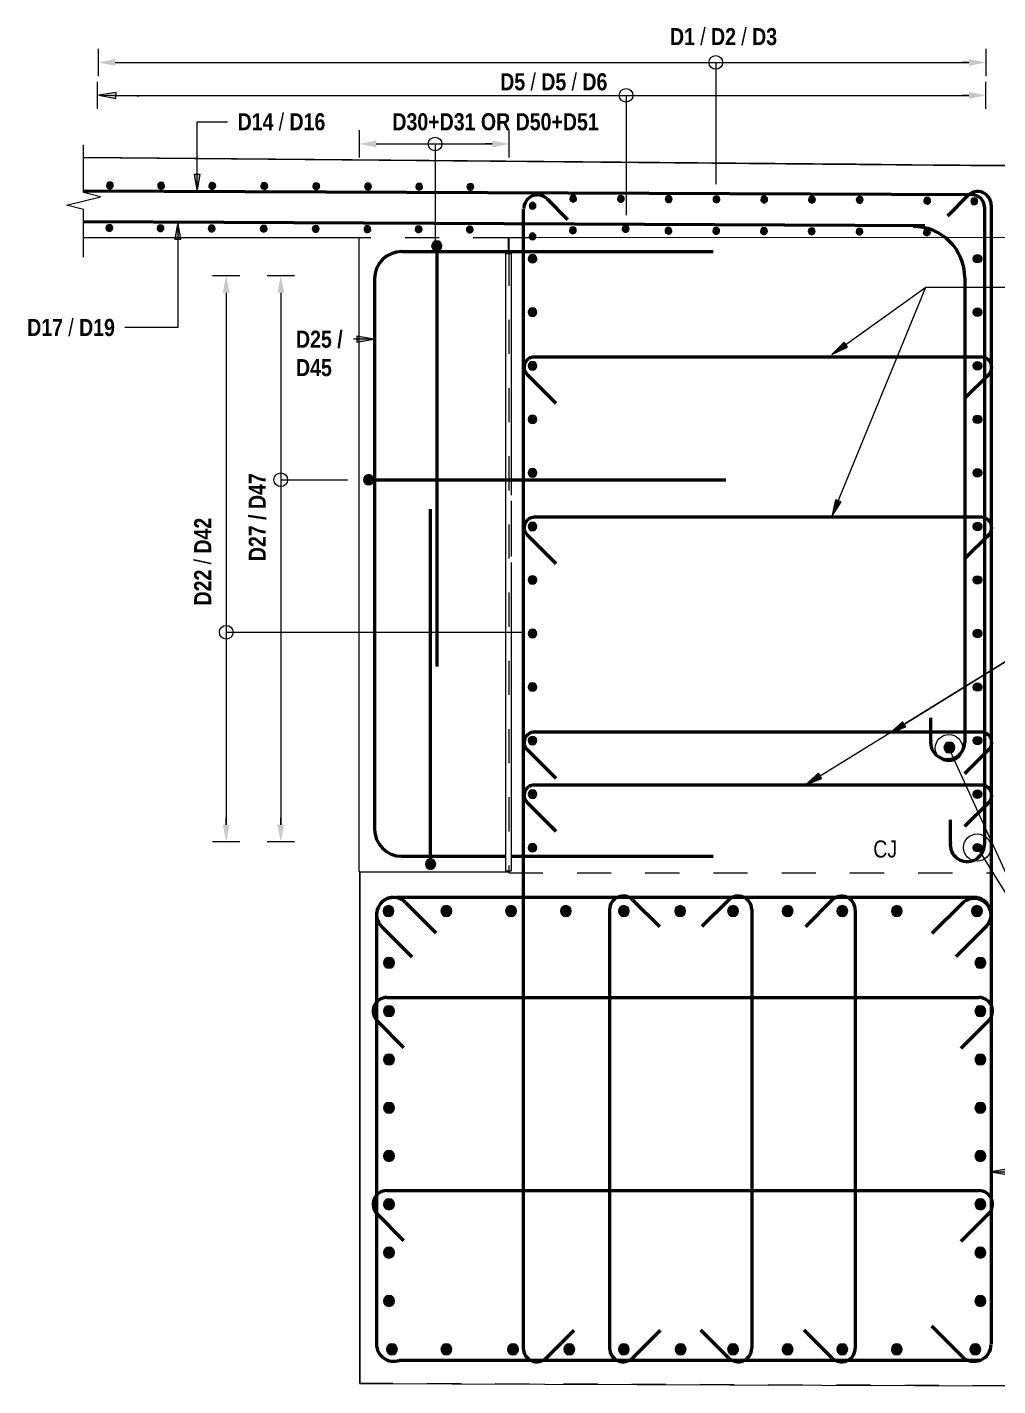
# Model space of a CAD drawing. Header units: metres. Extents: x -310.1 to -283, y 2.7 to 23.5.
# Drawn here: x -287.281 to -284.436, y 18.244 to 22.228 of the extents above; entities that cross this region are included whole.
import ezdxf

# ---------------------------------------------------------------- set-up
doc = ezdxf.new("R2010")
doc.units = ezdxf.units.M
doc.linetypes.add('JacobsDash', pattern=[0.0045, 0.003, -0.0015])
for name, color, linetype, lineweight in [('A-ANNO-NOTE', 7, 'Continuous', 9), ('A-DETL', 7, 'Continuous', 13), ('A-DETL-GENF', 7, 'Continuous', 9), ('A-FLOR', 7, 'Continuous', 50), ('G-ANNO-TEXT', 7, 'Continuous', 9), ('S-BEAM', 7, 'Continuous', 50), ('S-BEAM-HDLN', 7, 'JacobsDash', 18)]:
    doc.layers.add(name, color=color, linetype=linetype, lineweight=lineweight)
doc.styles.add('Arial Narrow', font='ARIALN.TTF', dxfattribs={"height": 0.05})
doc.styles.add('Arial Narrow_B', font='ARIALNB.TTF', dxfattribs={"height": 0.05})

# ---------------------------------------------------------------- blocks, each defined once
blk = doc.blocks.new('S_Det_Reinf_Bar Section_2D - N32-6648134-DRG-2873134 SECTION 8')
at = {"layer": 'A-DETL-GENF', "true_color": 0xc7c7c7}
blk.add_hatch(color=9, dxfattribs=at).paths.add_polyline_path([(-308.4081, 19.6199), (-308.404, 19.6204), (-308.4001, 19.622), (-308.3968, 19.6246), (-308.3943, 19.6279), (-308.3927, 19.6317), (-308.3921, 19.6359), (-308.3927, 19.64), (-308.3943, 19.6439), (-308.3968, 19.6472), (-308.4001, 19.6497), (-308.404, 19.6513), (-308.4081, 19.6519), (-308.4123, 19.6513), (-308.4161, 19.6497), (-308.4194, 19.6472), (-308.422, 19.6439), (-308.4236, 19.64), (-308.4241, 19.6359), (-308.4236, 19.6317), (-308.422, 19.6279), (-308.4194, 19.6246), (-308.4161, 19.622), (-308.4123, 19.6204)])
at = {"layer": 'A-DETL-GENF', "color": 252, "lineweight": 18, "true_color": 0x888888}
for start, end in [(0, 180), (180, 0)]:
    blk.add_arc((-308.4081, 19.6359), 0.016, start, end, dxfattribs=at)
blk = doc.blocks.new('B_Det_Reinf_Bar Section_2D - Reo Dot_Scale 20_Cog End-6632169-DRG-2873134 SECTION 8')
at = {"layer": 'A-DETL-GENF'}
blk.add_hatch(color=256, dxfattribs=at).paths.add_polyline_path([(-308.5291, 21.6245), (-308.5265, 21.6248), (-308.5241, 21.6258), (-308.522, 21.6273), (-308.5204, 21.6294), (-308.5194, 21.6318), (-308.519, 21.6344), (-308.5193, 21.6369), (-308.5203, 21.6394), (-308.5218, 21.6415), (-308.5239, 21.6431), (-308.5263, 21.6441), (-308.5289, 21.6445), (-308.5314, 21.6442), (-308.5339, 21.6432), (-308.536, 21.6416), (-308.5376, 21.6396), (-308.5386, 21.6372), (-308.539, 21.6346), (-308.5387, 21.632), (-308.5377, 21.6296), (-308.5361, 21.6275), (-308.5341, 21.6259), (-308.5317, 21.6249)])
for start, end in [(359.2541, 179.2541), (179.2541, 359.2541)]:
    blk.add_arc((-308.529, 21.6345), 0.01, start, end, dxfattribs=at)
blk = doc.blocks.new('B_Det_Reinf_Bar Section_2D - Reo Dot_Scale 20_Cog End-V23-DRG-2873134 SECTION 8')
at = {"layer": 'A-DETL-GENF'}
blk.add_hatch(color=256, dxfattribs=at).paths.add_polyline_path([(-309.4339, 21.7531), (-309.4313, 21.7534), (-309.4289, 21.7544), (-309.4268, 21.756), (-309.4252, 21.758), (-309.4241, 21.7604), (-309.4238, 21.7633), (-309.4241, 21.7656), (-309.425, 21.768), (-309.4266, 21.7701), (-309.4287, 21.7717), (-309.4311, 21.7728), (-309.4336, 21.7731), (-309.4362, 21.7728), (-309.4387, 21.7719), (-309.4407, 21.7703), (-309.4424, 21.7683), (-309.4434, 21.7659), (-309.4438, 21.7633), (-309.4435, 21.7607), (-309.4425, 21.7583), (-309.4409, 21.7562), (-309.4389, 21.7545), (-309.4365, 21.7535)])
for start, end in [(359.2541, 179.2541), (179.2541, 359.2541)]:
    blk.add_arc((-309.4338, 21.7631), 0.01, start, end, dxfattribs=at)
blk = doc.blocks.new('B_Det_Reinf_Bar Section_2D - Reo Dot_Scale 20_Cog End-V24-DRG-2873134 SECTION 8')
at = {"layer": 'A-DETL-GENF'}
blk.add_hatch(color=256, dxfattribs=at).paths.add_polyline_path([(-309.5839, 21.7537), (-309.5813, 21.7541), (-309.5789, 21.755), (-309.5768, 21.7566), (-309.5752, 21.7586), (-309.5741, 21.761), (-309.5738, 21.7636), (-309.5741, 21.7662), (-309.575, 21.7686), (-309.5766, 21.7707), (-309.5787, 21.7723), (-309.5811, 21.7734), (-309.5836, 21.7737), (-309.5862, 21.7734), (-309.5887, 21.7725), (-309.5907, 21.7709), (-309.5924, 21.7689), (-309.5934, 21.7665), (-309.5937, 21.7633), (-309.5935, 21.7613), (-309.5925, 21.7589), (-309.5909, 21.7568), (-309.5889, 21.7552), (-309.5865, 21.7541)])
for start, end in [(359.2541, 179.2541), (179.2541, 359.2541)]:
    blk.add_arc((-309.5838, 21.7637), 0.01, start, end, dxfattribs=at)
blk = doc.blocks.new('T2D-REO-LL - T2D-REO-LL-6680169-DRG-2873134 SECTION 8')
at = {"layer": 'A-DETL-GENF', "lineweight": 50}
for p, q in [((-308.7283, 21.5696), (-307.8158, 21.5696)), ((-308.8083, 21.4896), (-308.8083, 19.8765)), ((-308.7283, 19.7965), (-308.4229, 19.7965)), ((-308.4076, 19.7965), (-307.8158, 19.7965))]:
    blk.add_line(p, q, dxfattribs=at)
for centre, start, end in [((-308.7283, 21.4896), 90, 180), ((-308.7283, 19.8765), 180, 270)]:
    blk.add_arc(centre, 0.08, start, end, dxfattribs=at)
blk = doc.blocks.new('S_Det_Reinf_Bar Section_2D - N32-5070897-DRG-2873134 SECTION 8')
at = {"layer": 'A-DETL-GENF', "true_color": 0xc7c7c7}
blk.add_hatch(color=9, dxfattribs=at).paths.add_polyline_path([(-308.7658, 19.4682), (-308.7616, 19.4687), (-308.7578, 19.4703), (-308.7545, 19.4729), (-308.7519, 19.4762), (-308.7503, 19.48), (-308.7498, 19.4842), (-308.7503, 19.4883), (-308.7519, 19.4922), (-308.7545, 19.4955), (-308.7578, 19.498), (-308.7616, 19.4996), (-308.7658, 19.5002), (-308.7699, 19.4996), (-308.7738, 19.498), (-308.7771, 19.4955), (-308.7796, 19.4922), (-308.7812, 19.4883), (-308.7818, 19.4842), (-308.7812, 19.48), (-308.7796, 19.4762), (-308.7771, 19.4729), (-308.7738, 19.4703), (-308.7699, 19.4687)])
at = {"layer": 'A-DETL-GENF', "color": 252, "lineweight": 18, "true_color": 0x888888}
for start, end in [(0, 180), (180, 0)]:
    blk.add_arc((-308.7658, 19.4842), 0.016, start, end, dxfattribs=at)
blk = doc.blocks.new('T2DExtentArrowReinf_v1 - Extent-8685745-DRG-2873134 SECTION 8')
at = {"layer": 'A-DETL-GENF'}
for p, q in [((-309.618, 22.1342), (-309.618, 22.1142)), ((-309.568, 22.1242), (-307.0658, 22.1242)), ((-307.8079, 22.1242), (-307.8079, 21.7678)), ((-307.0158, 22.0904), (-307.0158, 22.1242))]:
    blk.add_line(p, q, dxfattribs=at)
blk = doc.blocks.new('T2DExtentArrowReinf_v1 - Extent-8685744-DRG-2873134 SECTION 8')
at = {"layer": 'A-DETL-GENF'}
for p, q in [((-309.6212, 22.0378), (-309.6212, 22.0178)), ((-309.5712, 22.0278), (-307.0662, 22.0278)), ((-308.0708, 22.0278), (-308.0708, 21.6764)), ((-307.0162, 21.9939), (-307.0162, 22.0278))]:
    blk.add_line(p, q, dxfattribs=at)
blk = doc.blocks.new('Repeating Detail - Reo Dot_Scale 25_Section-1695670-DRG-2873134 SECTION 8')
at = {"layer": 'A-DETL-GENF'}
for points in [[(-308.345, 21.5363), (-308.3418, 21.5367), (-308.3388, 21.538), (-308.3362, 21.54), (-308.3342, 21.5426), (-308.333, 21.5456), (-308.3325, 21.5488), (-308.333, 21.5521), (-308.3342, 21.5551), (-308.3362, 21.5577), (-308.3388, 21.5596), (-308.3418, 21.5609), (-308.345, 21.5613), (-308.3483, 21.5609), (-308.3513, 21.5596), (-308.3539, 21.5577), (-308.3559, 21.5551), (-308.3571, 21.5521), (-308.3575, 21.5488), (-308.3571, 21.5456), (-308.3559, 21.5426), (-308.3539, 21.54), (-308.3513, 21.538), (-308.3483, 21.5367)], [(-308.345, 21.3793), (-308.3418, 21.3797), (-308.3388, 21.381), (-308.3362, 21.383), (-308.3342, 21.3856), (-308.333, 21.3886), (-308.3325, 21.3918), (-308.333, 21.395), (-308.3342, 21.3981), (-308.3362, 21.4006), (-308.3388, 21.4026), (-308.3418, 21.4039), (-308.345, 21.4043), (-308.3483, 21.4039), (-308.3513, 21.4026), (-308.3539, 21.4006), (-308.3559, 21.3981), (-308.3571, 21.395), (-308.3575, 21.3918), (-308.3571, 21.3886), (-308.3559, 21.3856), (-308.3539, 21.383), (-308.3513, 21.381), (-308.3483, 21.3797)], [(-308.345, 21.2223), (-308.3418, 21.2227), (-308.3388, 21.224), (-308.3362, 21.226), (-308.3342, 21.2286), (-308.333, 21.2316), (-308.3325, 21.2348), (-308.333, 21.238), (-308.3342, 21.2411), (-308.3362, 21.2436), (-308.3388, 21.2456), (-308.3418, 21.2469), (-308.345, 21.2473), (-308.3483, 21.2469), (-308.3513, 21.2456), (-308.3539, 21.2436), (-308.3559, 21.2411), (-308.3571, 21.238), (-308.3575, 21.2348), (-308.3571, 21.2316), (-308.3559, 21.2286), (-308.3539, 21.226), (-308.3513, 21.224), (-308.3483, 21.2227)], [(-308.345, 21.0653), (-308.3418, 21.0657), (-308.3388, 21.067), (-308.3362, 21.069), (-308.3342, 21.0715), (-308.333, 21.0746), (-308.3325, 21.0778), (-308.333, 21.081), (-308.3342, 21.084), (-308.3362, 21.0866), (-308.3388, 21.0886), (-308.3418, 21.0899), (-308.345, 21.0903), (-308.3483, 21.0899), (-308.3513, 21.0886), (-308.3539, 21.0866), (-308.3559, 21.084), (-308.3571, 21.081), (-308.3575, 21.0778), (-308.3571, 21.0746), (-308.3559, 21.0715), (-308.3539, 21.069), (-308.3513, 21.067), (-308.3483, 21.0657)], [(-308.345, 20.9083), (-308.3418, 20.9087), (-308.3388, 20.91), (-308.3362, 20.9119), (-308.3342, 20.9145), (-308.333, 20.9176), (-308.3325, 20.9208), (-308.333, 20.924), (-308.3342, 20.927), (-308.3362, 20.9296), (-308.3388, 20.9316), (-308.3418, 20.9329), (-308.345, 20.9333), (-308.3483, 20.9329), (-308.3513, 20.9316), (-308.3539, 20.9296), (-308.3559, 20.927), (-308.3571, 20.924), (-308.3575, 20.9208), (-308.3571, 20.9176), (-308.3559, 20.9145), (-308.3539, 20.9119), (-308.3513, 20.91), (-308.3483, 20.9087)], [(-308.345, 20.7513), (-308.3418, 20.7517), (-308.3388, 20.753), (-308.3362, 20.7549), (-308.3342, 20.7575), (-308.333, 20.7605), (-308.3325, 20.7638), (-308.333, 20.767), (-308.3342, 20.77), (-308.3362, 20.7726), (-308.3388, 20.7746), (-308.3418, 20.7759), (-308.345, 20.7763), (-308.3483, 20.7759), (-308.3513, 20.7746), (-308.3539, 20.7726), (-308.3559, 20.77), (-308.3571, 20.767), (-308.3575, 20.7638), (-308.3571, 20.7605), (-308.3559, 20.7575), (-308.3539, 20.7549), (-308.3513, 20.753), (-308.3483, 20.7517)], [(-308.345, 20.5943), (-308.3418, 20.5947), (-308.3388, 20.5959), (-308.3362, 20.5979), (-308.3342, 20.6005), (-308.333, 20.6035), (-308.3325, 20.6068), (-308.333, 20.61), (-308.3342, 20.613), (-308.3362, 20.6156), (-308.3388, 20.6176), (-308.3418, 20.6188), (-308.345, 20.6193), (-308.3483, 20.6188), (-308.3513, 20.6176), (-308.3539, 20.6156), (-308.3559, 20.613), (-308.3571, 20.61), (-308.3575, 20.6068), (-308.3571, 20.6035), (-308.3559, 20.6005), (-308.3539, 20.5979), (-308.3513, 20.5959), (-308.3483, 20.5947)], [(-308.345, 20.4373), (-308.3418, 20.4377), (-308.3388, 20.4389), (-308.3362, 20.4409), (-308.3342, 20.4435), (-308.333, 20.4465), (-308.3325, 20.4498), (-308.333, 20.453), (-308.3342, 20.456), (-308.3362, 20.4586), (-308.3388, 20.4606), (-308.3418, 20.4618), (-308.345, 20.4623), (-308.3483, 20.4618), (-308.3513, 20.4606), (-308.3539, 20.4586), (-308.3559, 20.456), (-308.3571, 20.453), (-308.3575, 20.4498), (-308.3571, 20.4465), (-308.3559, 20.4435), (-308.3539, 20.4409), (-308.3513, 20.4389), (-308.3483, 20.4377)], [(-308.345, 20.2803), (-308.3418, 20.2807), (-308.3388, 20.2819), (-308.3362, 20.2839), (-308.3342, 20.2865), (-308.333, 20.2895), (-308.3325, 20.2928), (-308.333, 20.296), (-308.3342, 20.299), (-308.3362, 20.3016), (-308.3388, 20.3036), (-308.3418, 20.3048), (-308.345, 20.3053), (-308.3483, 20.3048), (-308.3513, 20.3036), (-308.3539, 20.3016), (-308.3559, 20.299), (-308.3571, 20.296), (-308.3575, 20.2928), (-308.3571, 20.2895), (-308.3558, 20.2864), (-308.3539, 20.2839), (-308.3513, 20.2819), (-308.3483, 20.2807)], [(-308.345, 20.1232), (-308.3418, 20.1237), (-308.3388, 20.1249), (-308.3362, 20.1269), (-308.3342, 20.1295), (-308.333, 20.1325), (-308.3325, 20.1357), (-308.333, 20.139), (-308.3342, 20.142), (-308.3362, 20.1446), (-308.3388, 20.1466), (-308.3418, 20.1478), (-308.345, 20.1482), (-308.3483, 20.1478), (-308.3513, 20.1466), (-308.3539, 20.1446), (-308.3559, 20.142), (-308.3571, 20.1387), (-308.3575, 20.1357), (-308.3571, 20.1325), (-308.3559, 20.1295), (-308.3539, 20.1269), (-308.3513, 20.1249), (-308.3483, 20.1237)], [(-308.345, 19.9662), (-308.3418, 19.9667), (-308.3388, 19.9679), (-308.3362, 19.9699), (-308.3342, 19.9725), (-308.333, 19.9755), (-308.3325, 19.9787), (-308.333, 19.982), (-308.3342, 19.985), (-308.3362, 19.9876), (-308.3388, 19.9896), (-308.3418, 19.9908), (-308.345, 19.9912), (-308.3483, 19.9908), (-308.3513, 19.9896), (-308.3539, 19.9876), (-308.3559, 19.985), (-308.3571, 19.982), (-308.3575, 19.9787), (-308.3571, 19.9755), (-308.3559, 19.9725), (-308.3539, 19.9699), (-308.3513, 19.9679), (-308.3483, 19.9667)], [(-308.345, 19.8092), (-308.3418, 19.8097), (-308.3388, 19.8109), (-308.3362, 19.8129), (-308.3342, 19.8155), (-308.333, 19.8185), (-308.3325, 19.8217), (-308.333, 19.825), (-308.3342, 19.828), (-308.3362, 19.8306), (-308.3388, 19.8326), (-308.3418, 19.8338), (-308.345, 19.8342), (-308.3483, 19.8338), (-308.3513, 19.8326), (-308.3539, 19.8306), (-308.3559, 19.828), (-308.3571, 19.825), (-308.3575, 19.8217), (-308.3571, 19.8185), (-308.3559, 19.8155), (-308.3539, 19.8129), (-308.3513, 19.8109), (-308.3483, 19.8097)]]:
    blk.add_hatch(color=256, dxfattribs=at).paths.add_polyline_path(points)
for centre, start, end in [((-308.345, 21.5488), 0, 180), ((-308.345, 21.5488), 180, 0), ((-308.345, 21.3918), 0, 180), ((-308.345, 21.3918), 180, 0), ((-308.345, 21.2348), 0, 180), ((-308.345, 21.2348), 180, 0), ((-308.345, 21.0778), 0, 180), ((-308.345, 21.0778), 180, 0), ((-308.345, 20.9208), 0, 180), ((-308.345, 20.9208), 180, 0), ((-308.345, 20.7638), 0, 180), ((-308.345, 20.7638), 180, 0), ((-308.345, 20.6068), 0, 180), ((-308.345, 20.6068), 180, 0), ((-308.345, 20.4498), 0, 180), ((-308.345, 20.4498), 180, 0), ((-308.345, 20.2928), 0, 180), ((-308.345, 20.2928), 180, 0), ((-308.345, 20.1357), 0, 180), ((-308.345, 20.1357), 180, 0), ((-308.345, 19.9787), 0, 180), ((-308.345, 19.9787), 180, 0), ((-308.345, 19.8217), 0, 180), ((-308.345, 19.8217), 180, 0)]:
    blk.add_arc(centre, 0.0125, start, end, dxfattribs=at)
blk = doc.blocks.new('T2DExtentArrowReinf_v1 - Extent-6680200-DRG-2873134 SECTION 8')
at = {"layer": 'A-DETL-GENF'}
for p, q in [((-309.093, 21.4992), (-309.073, 21.4992)), ((-309.083, 21.4492), (-309.083, 19.8892)), ((-309.083, 20.9006), (-308.8875, 20.9006)), ((-309.0491, 19.8392), (-309.083, 19.8392))]:
    blk.add_line(p, q, dxfattribs=at)
blk = doc.blocks.new('T2D-REO-LIG-LONG - Scale 50-6680193-DRG-2873134 SECTION 8')
at = {"layer": 'A-DETL-GENF'}
blk.add_hatch(color=256, dxfattribs=at).paths.add_polyline_path([(-308.6258, 21.5711), (-308.6219, 21.5716), (-308.6183, 21.5731), (-308.6152, 21.5755), (-308.6128, 21.5786), (-308.6113, 21.5822), (-308.6108, 21.5861), (-308.6113, 21.59), (-308.6128, 21.5936), (-308.6152, 21.5967), (-308.6183, 21.5991), (-308.6219, 21.6006), (-308.6258, 21.6011), (-308.6297, 21.6006), (-308.6333, 21.5991), (-308.6364, 21.5967), (-308.6388, 21.5936), (-308.6403, 21.59), (-308.6408, 21.5861), (-308.6403, 21.5822), (-308.6388, 21.5786), (-308.6364, 21.5755), (-308.6333, 21.5731), (-308.6297, 21.5716)])
at = {"layer": 'A-DETL-GENF', "lineweight": 50}
blk.add_line((-308.6258, 21.5711), (-308.6258, 20.3535), dxfattribs=at)
at = {"layer": 'A-DETL-GENF', "lineweight": 18}
for start, end in [(90, 270), (270, 90)]:
    blk.add_arc((-308.6258, 21.5861), 0.015, start, end, dxfattribs=at)
blk = doc.blocks.new('T2D-REO-LIG-LONG - Scale 50-6680194-DRG-2873134 SECTION 8')
at = {"layer": 'A-DETL-GENF', "true_color": 0xc7c7c7}
blk.add_hatch(color=9, dxfattribs=at).paths.add_polyline_path([(-308.644, 19.7583), (-308.6401, 19.7588), (-308.6365, 19.7603), (-308.6334, 19.7627), (-308.631, 19.7658), (-308.6295, 19.7694), (-308.629, 19.7733), (-308.6295, 19.7771), (-308.631, 19.7808), (-308.6334, 19.7839), (-308.6365, 19.7863), (-308.6401, 19.7878), (-308.644, 19.7883), (-308.6479, 19.7878), (-308.6515, 19.7863), (-308.6546, 19.7839), (-308.657, 19.7808), (-308.6585, 19.7771), (-308.659, 19.7733), (-308.6585, 19.7694), (-308.657, 19.7658), (-308.6546, 19.7627), (-308.6515, 19.7603), (-308.6479, 19.7588)])
at = {"layer": 'A-DETL-GENF', "color": 252, "lineweight": 50, "true_color": 0x888888}
blk.add_line((-308.644, 19.7883), (-308.644, 20.8145), dxfattribs=at)
at = {"layer": 'A-DETL-GENF', "color": 252, "lineweight": 18, "true_color": 0x888888}
for start, end in [(90, 270), (270, 90)]:
    blk.add_arc((-308.644, 19.7733), 0.015, start, end, dxfattribs=at)
blk = doc.blocks.new('T2DExtentArrowReinf_v1 - Extent-6679963-DRG-2873134 SECTION 8')
at = {"layer": 'A-DETL-GENF'}
for p, q in [((-308.8533, 21.8953), (-308.8533, 21.8753)), ((-308.8033, 21.8853), (-308.4633, 21.8853)), ((-308.6308, 21.8853), (-308.6308, 21.5943)), ((-308.4133, 21.8514), (-308.4133, 21.8853))]:
    blk.add_line(p, q, dxfattribs=at)
blk = doc.blocks.new('T2DExtentArrowReinf_v1 - Extent-6680204-DRG-2873134 SECTION 8')
at = {"layer": 'A-DETL-GENF'}
for p, q in [((-309.253, 21.4992), (-309.233, 21.4992)), ((-309.243, 21.4492), (-309.243, 19.8892)), ((-309.243, 20.4535), (-308.3675, 20.4535)), ((-309.2091, 19.8392), (-309.243, 19.8392))]:
    blk.add_line(p, q, dxfattribs=at)
blk = doc.blocks.new('CS_DET_BreakLine_ViewScale - Std Break-6679940-DRG-2873134 SECTION 8')
at = {"layer": 'A-DETL-GENF'}
for p, q in [((-309.6615, 21.7431), (-309.6615, 21.8831)), ((-309.7115, 21.7056), (-309.6115, 21.7306)), ((-309.6115, 21.7306), (-309.6615, 21.7431)), ((-309.6615, 21.6931), (-309.7115, 21.7056)), ((-309.6615, 21.5531), (-309.6615, 21.6931))]:
    blk.add_line(p, q, dxfattribs=at)
blk = doc.blocks.new('T2D-REO-LIG-LONG - Scale 50-6680196-DRG-2873134 SECTION 8')
at = {"layer": 'A-DETL-GENF'}
blk.add_hatch(color=256, dxfattribs=at).paths.add_polyline_path([(-308.8254, 20.8856), (-308.8216, 20.8861), (-308.8179, 20.8876), (-308.8148, 20.8899), (-308.8125, 20.8931), (-308.811, 20.8967), (-308.8104, 20.9006), (-308.811, 20.9044), (-308.8125, 20.9081), (-308.8148, 20.9112), (-308.8179, 20.9135), (-308.8216, 20.915), (-308.8254, 20.9156), (-308.8293, 20.915), (-308.8329, 20.9135), (-308.836, 20.9112), (-308.8384, 20.9081), (-308.8399, 20.9044), (-308.8404, 20.9006), (-308.8399, 20.8967), (-308.8384, 20.8931), (-308.836, 20.8899), (-308.8329, 20.8876), (-308.8293, 20.8861)])
at = {"layer": 'A-DETL-GENF', "lineweight": 50}
blk.add_line((-308.8104, 20.9006), (-307.7783, 20.9006), dxfattribs=at)
at = {"layer": 'A-DETL-GENF', "lineweight": 18}
for start, end in [(0, 180), (180, 0)]:
    blk.add_arc((-308.8254, 20.9006), 0.015, start, end, dxfattribs=at)
blk = doc.blocks.new('S_Det_Reinf_Bar Section_2D - N32-V25-DRG-2873134 SECTION 8')
at = {"layer": 'A-DETL-GENF'}
blk.add_hatch(color=256, dxfattribs=at).paths.add_polyline_path([(-307.1233, 20.0996), (-307.1191, 20.1001), (-307.1153, 20.1017), (-307.112, 20.1042), (-307.1091, 20.1083), (-307.1078, 20.1114), (-307.1073, 20.1156), (-307.1078, 20.1197), (-307.1094, 20.1236), (-307.112, 20.1269), (-307.1153, 20.1294), (-307.1191, 20.131), (-307.1233, 20.1316), (-307.1274, 20.131), (-307.1313, 20.1294), (-307.1346, 20.1269), (-307.1371, 20.1236), (-307.1387, 20.1197), (-307.1393, 20.1156), (-307.1387, 20.1114), (-307.1371, 20.1076), (-307.1346, 20.1042), (-307.1313, 20.1017), (-307.1274, 20.1001)])
at = {"layer": 'A-DETL-GENF', "lineweight": 18}
for start, end in [(0, 180), (180, 0)]:
    blk.add_arc((-307.1233, 20.1156), 0.016, start, end, dxfattribs=at)

msp = doc.modelspace()

# ---------------------------------------------------------------- hatches: boundary and pattern name
at = {"layer": 'A-ANNO-NOTE'}
for points in [[(-287.0223, 22.1142), (-287.0223, 22.1342), (-287.0723, 22.1242)], [(-284.5201, 22.1142), (-284.4701, 22.1242), (-284.5201, 22.1342)], [(-287.0255, 22.0178), (-287.0255, 22.0378), (-287.0755, 22.0278)], [(-284.5205, 22.0178), (-284.4705, 22.0278), (-284.5205, 22.0378)], [(-286.2577, 21.8753), (-286.2577, 21.8953), (-286.3077, 21.8853)], [(-285.9177, 21.8753), (-285.8677, 21.8853), (-285.9177, 21.8953)], [(-286.6873, 21.4492), (-286.6973, 21.4992), (-286.7073, 21.4492)], [(-286.5273, 21.4492), (-286.5373, 21.4992), (-286.5473, 21.4492)], [(-286.6973, 19.8392), (-286.6873, 19.8892), (-286.7073, 19.8892)], [(-286.5373, 19.8392), (-286.5273, 19.8892), (-286.5473, 19.8892)]]:
    msp.add_hatch(color=256, dxfattribs=at).paths.add_polyline_path(points)
at = {"layer": 'G-ANNO-TEXT'}
for points in [[(-287.0703, 22.028), (-287.0204, 22.0185), (-287.0201, 22.0361)], [(-286.7821, 21.7454), (-286.7733, 21.7954), (-286.7909, 21.7954)], [(-286.8391, 21.6557), (-286.8479, 21.6057), (-286.8303, 21.6057)], [(-286.2647, 21.3128), (-286.3147, 21.3216), (-286.3147, 21.304)], [(-284.9218, 21.2679), (-284.876, 21.2898), (-284.8863, 21.3042)], [(-284.9218, 20.7926), (-284.8947, 20.8355), (-284.911, 20.8422)], [(-284.7526, 20.1573), (-284.7054, 20.1761), (-284.7147, 20.1911)], [(-284.9989, 20.0062), (-284.9518, 20.025), (-284.961, 20.04)], [(-284.4548, 18.871), (-284.4048, 18.8622), (-284.4048, 18.8799)]]:
    msp.add_hatch(color=256, dxfattribs=at).paths.add_polyline_path(points)

# ---------------------------------------------------------------- linework, layer by layer
at = {"layer": 'A-ANNO-NOTE'}
for p, q in [((-287.0723, 22.1642), (-287.0723, 22.0842)), ((-284.4701, 22.0842), (-284.4701, 22.1642)), ((-287.0223, 22.1242), (-287.0023, 22.1242)), ((-284.5201, 22.1242), (-284.5401, 22.1242)), ((-287.0755, 22.0678), (-287.0755, 21.9878)), ((-284.4705, 21.9878), (-284.4705, 22.0678)), ((-287.0255, 22.0278), (-287.0055, 22.0278)), ((-284.5205, 22.0278), (-284.5405, 22.0278)), ((-286.3077, 21.9253), (-286.3077, 21.8453)), ((-285.8677, 21.8453), (-285.8677, 21.9253)), ((-286.2577, 21.8853), (-286.2377, 21.8853)), ((-285.9177, 21.8853), (-285.9377, 21.8853)), ((-286.7373, 21.4992), (-286.6573, 21.4992)), ((-286.5773, 21.4992), (-286.4973, 21.4992)), ((-286.6973, 21.4492), (-286.6973, 21.4292)), ((-286.5373, 21.4492), (-286.5373, 21.4292)), ((-286.6973, 19.8892), (-286.6973, 19.9092)), ((-286.5373, 19.8892), (-286.5373, 19.9092)), ((-286.6573, 19.8392), (-286.7373, 19.8392)), ((-286.4973, 19.8392), (-286.5773, 19.8392))]:
    msp.add_line(p, q, dxfattribs=at)
for centre in [(-285.2623, 22.1242), (-285.5251, 22.0278), (-286.0851, 21.8853), (-286.5373, 20.9006), (-286.6973, 20.4535)]:
    msp.add_circle(centre, 0.02, dxfattribs=at)
at = {"layer": 'A-DETL', "lineweight": 18}
for p, q in [((-287.1159, 21.8451), (-284.4071, 21.8213)), ((-286.2731, 21.6103), (-287.1159, 21.6101)), ((-286.3077, 19.7515), (-286.3077, 21.6103))]:
    msp.add_line(p, q, dxfattribs=at)
at = {"layer": 'A-DETL', "lineweight": 50}
for p, q in [((-284.5104, 21.736), (-287.1159, 21.7471)), ((-284.4751, 21.701), (-284.4751, 19.831)), ((-284.6496, 21.6449), (-287.1159, 21.6572)), ((-284.5326, 21.4931), (-284.5326, 20.1307)), ((-284.4836, 21.2606), (-285.794, 21.2606)), ((-285.8152, 21.2093), (-285.7313, 21.1255)), ((-284.4623, 21.2093), (-284.5331, 21.1386)), ((-284.4836, 20.7906), (-285.794, 20.7906)), ((-285.8152, 20.7393), (-285.7313, 20.6555)), ((-284.4623, 20.7393), (-284.5331, 20.6686)), ((-284.6321, 20.1377), (-284.6321, 20.2027)), ((-284.4836, 20.1606), (-285.794, 20.1606)), ((-285.8152, 20.1093), (-285.7313, 20.0255)), ((-284.4623, 20.1093), (-284.5331, 20.0386)), ((-284.4836, 20.0056), (-285.794, 20.0056)), ((-285.8152, 19.9543), (-285.7313, 19.8705)), ((-284.4623, 19.9543), (-284.5331, 19.8836)), ((-284.5746, 19.838), (-284.5746, 19.903))]:
    msp.add_line(p, q, dxfattribs=at)
at = {"layer": 'A-DETL', "color": 8, "lineweight": 50, "true_color": 0x808080}
for p, q in [((-285.7568, 21.7241), (-285.6967, 21.664)), ((-284.5234, 21.7341), (-284.5835, 21.674)), ((-285.8265, 21.6945), (-285.8265, 18.3545)), ((-284.4551, 21.7072), (-284.4551, 18.3672)), ((-284.5053, 19.6759), (-286.2003, 19.6759)), ((-286.1713, 19.6607), (-286.083, 19.5723)), ((-285.5052, 19.6684), (-285.4274, 19.5906)), ((-285.225, 19.6684), (-285.3028, 19.5906)), ((-284.9218, 19.6678), (-284.9996, 19.5901)), ((-284.5405, 19.6582), (-284.6289, 19.5698)), ((-286.2567, 19.6254), (-286.2567, 18.3657)), ((-285.5735, 19.6401), (-285.5735, 18.3545)), ((-285.1567, 19.6401), (-285.1567, 18.3545)), ((-284.8535, 19.6396), (-284.8535, 18.354)), ((-286.2419, 19.5905), (-286.1535, 19.5021)), ((-284.4699, 19.5905), (-284.5583, 19.5021)), ((-286.2267, 19.3825), (-284.4911, 19.3825)), ((-286.255, 19.3142), (-286.1772, 19.2364)), ((-284.4628, 19.3142), (-284.5441, 19.2329)), ((-286.2267, 18.8162), (-284.4911, 18.8162)), ((-286.255, 18.7479), (-286.1772, 18.6701)), ((-284.4628, 18.7479), (-284.5441, 18.6667)), ((-285.7582, 18.3262), (-285.6769, 18.4075)), ((-285.5052, 18.3262), (-285.424, 18.4075)), ((-285.225, 18.3262), (-285.3062, 18.4075)), ((-284.9218, 18.3257), (-285.003, 18.4069)), ((-284.5405, 18.3303), (-284.6289, 18.4187)), ((-284.4885, 18.3185), (-286.1901, 18.3185))]:
    msp.add_line(p, q, dxfattribs=at)
at = {"layer": 'A-DETL', "linetype": 'JacobsDash', "lineweight": 18}
for p, q in [((-285.8731, 21.6104), (-286.2731, 21.6103)), ((-285.8689, 21.5696), (-285.8689, 19.7496))]:
    msp.add_line(p, q, dxfattribs=at)
at = {"layer": 'A-DETL', "color": 7, "lineweight": 9, "true_color": 0xffffff}
for p, q in [((-285.8086, 21.6104), (-285.8731, 21.6104)), ((-284.4089, 21.6107), (-285.7902, 21.6104)), ((-285.8773, 21.5643), (-285.8619, 21.5643)), ((-285.8773, 19.7531), (-285.8773, 21.5643)), ((-285.8619, 21.5643), (-285.8619, 20.8559)), ((-285.8619, 20.8385), (-285.8619, 20.6759)), ((-285.8619, 20.6585), (-285.8619, 19.7531)), ((-285.8619, 19.7531), (-285.8773, 19.7531))]:
    msp.add_line(p, q, dxfattribs=at)
at = {"layer": 'A-DETL', "linetype": 'JacobsDash'}
msp.add_line((-285.8689, 19.7485), (-284.4551, 19.7485), dxfattribs=at)
at = {"layer": 'A-DETL', "color": 8, "lineweight": 50, "true_color": 0x808080}
for centre, radius, start, end in [((-285.7851, 21.6958), 0.04, 45, 180), ((-284.4951, 21.7058), 0.04, 0, 135), ((-286.2067, 19.6254), 0.05, 45, 180), ((-286.2065, 19.6259), 0.05, 90, 225), ((-285.5335, 19.6401), 0.04, 45, 180), ((-285.1967, 19.6401), 0.04, 0, 135), ((-284.8935, 19.6396), 0.04, 0, 135), ((-284.5051, 19.6229), 0.05, 0, 135), ((-284.5053, 19.6259), 0.05, 315, 90), ((-286.2267, 19.3425), 0.04, 90, 225), ((-284.4911, 19.3425), 0.04, 315, 90), ((-286.2267, 18.7762), 0.04, 90, 225), ((-284.4911, 18.7762), 0.04, 315, 90), ((-286.2067, 18.3657), 0.05, 180, 289.3605), ((-284.5051, 18.3657), 0.05, 225, 0), ((-284.5051, 18.3657), 0.05, 289.3605, 0), ((-285.7865, 18.3545), 0.04, 180, 315), ((-285.5335, 18.3545), 0.04, 180, 315), ((-285.1967, 18.3545), 0.04, 225, 0), ((-284.8935, 18.354), 0.04, 225, 0)]:
    msp.add_arc(centre, radius, start, end, dxfattribs=at)
at = {"layer": 'A-DETL', "lineweight": 50}
for centre, radius, start, end in [((-284.5101, 21.701), 0.035, 0, 90.5139), ((-284.6826, 21.4931), 0.15, 0, 90.4742), ((-285.794, 21.2306), 0.03, 90, 225), ((-284.4836, 21.2306), 0.03, 315, 90), ((-285.794, 20.7606), 0.03, 90, 225), ((-284.4836, 20.7606), 0.03, 315, 90), ((-285.794, 20.1306), 0.03, 90, 225), ((-284.4836, 20.1306), 0.03, 315, 90), ((-284.5826, 20.1307), 0.05, 171.9157, 0), ((-285.794, 19.9756), 0.03, 90, 225), ((-284.4836, 19.9756), 0.03, 315, 90), ((-284.5251, 19.831), 0.05, 171.9157, 0)]:
    msp.add_arc(centre, radius, start, end, dxfattribs=at)
at = {"layer": 'A-FLOR', "lineweight": 13}
for p, q in [((-287.1159, 21.8452), (-284.859, 21.8258)), ((-284.8642, 21.8258), (-287.1159, 21.8451)), ((-284.6878, 21.8242), (-284.8642, 21.8258)), ((-284.8506, 21.8257), (-284.8642, 21.8258)), ((-284.8506, 21.8257), (-284.6843, 21.8243)), ((-284.4078, 21.8218), (-284.6878, 21.8242)), ((-284.6878, 21.8242), (-284.6797, 21.8242)), ((-284.6797, 21.8242), (-284.4085, 21.8219))]:
    msp.add_line(p, q, dxfattribs=at)
at = {"layer": 'G-ANNO-TEXT'}
for p, q in [((-287.0201, 22.0361), (-287.0703, 22.028)), ((-287.0204, 22.0185), (-287.0201, 22.0361)), ((-287.0703, 22.028), (-287.0204, 22.0185)), ((-287.0703, 22.028), (-286.9588, 22.0265)), ((-286.9588, 22.0265), (-286.9521, 22.0264)), ((-286.7821, 21.9504), (-286.6939, 21.9504)), ((-286.7821, 21.7454), (-286.7821, 21.9504)), ((-286.7733, 21.7954), (-286.7909, 21.7954)), ((-286.7909, 21.7954), (-286.7821, 21.7454)), ((-286.7821, 21.7454), (-286.7733, 21.7954)), ((-286.8391, 21.6557), (-286.8479, 21.6057)), ((-286.8303, 21.6057), (-286.8391, 21.6557)), ((-286.8391, 21.6557), (-286.8391, 21.3472)), ((-286.8479, 21.6057), (-286.8303, 21.6057)), ((-284.9218, 20.7926), (-284.6463, 21.465)), ((-284.9218, 21.2679), (-284.6463, 21.465)), ((-284.6463, 21.465), (-284.1138, 21.465)), ((-284.6463, 21.465), (-284.1138, 21.465)), ((-286.9926, 21.3472), (-286.994, 21.3472)), ((-286.8391, 21.3472), (-286.9926, 21.3472)), ((-286.2647, 21.3128), (-286.3147, 21.3216)), ((-286.3147, 21.3216), (-286.3147, 21.304)), ((-286.3234, 21.3128), (-286.3238, 21.3128)), ((-286.2647, 21.3128), (-286.3234, 21.3128)), ((-286.3147, 21.304), (-286.2647, 21.3128)), ((-284.8863, 21.3042), (-284.9218, 21.2679)), ((-284.9218, 21.2679), (-284.876, 21.2898)), ((-284.876, 21.2898), (-284.8863, 21.3042)), ((-284.911, 20.8422), (-284.9218, 20.7926)), ((-284.8947, 20.8355), (-284.911, 20.8422)), ((-284.9218, 20.7926), (-284.8947, 20.8355)), ((-284.9989, 20.0062), (-284.2098, 20.494)), ((-284.7526, 20.1573), (-284.2098, 20.494)), ((-284.7147, 20.1911), (-284.7526, 20.1573)), ((-284.7526, 20.1573), (-284.7054, 20.1761)), ((-284.7054, 20.1761), (-284.7147, 20.1911)), ((-284.5788, 20.1135), (-284.3105, 19.5222)), ((-284.961, 20.04), (-284.9989, 20.0062)), ((-284.9518, 20.025), (-284.961, 20.04)), ((-284.9989, 20.0062), (-284.9518, 20.025)), ((-284.4963, 19.8221), (-284.3105, 19.5222)), ((-284.4048, 18.8799), (-284.4548, 18.871)), ((-284.4548, 18.871), (-284.4048, 18.8622)), ((-284.4548, 18.871), (-284.2384, 18.871))]:
    msp.add_line(p, q, dxfattribs=at)
for centre in [(-284.5788, 20.1135), (-284.4963, 19.8221)]:
    msp.add_circle(centre, 0.04, dxfattribs=at)
at = {"layer": 'S-BEAM', "lineweight": 13}
for p, q in [((-285.8697, 21.5643), (-285.8697, 21.6104)), ((-285.869, 21.6104), (-285.869, 21.5643)), ((-286.306, 18.2509), (-286.306, 19.7513)), ((-286.306, 19.7513), (-285.8697, 19.7497)), ((-286.306, 19.7513), (-286.3054, 19.7512)), ((-285.869, 19.7496), (-286.3054, 19.7512)), ((-286.3054, 19.7512), (-286.3054, 18.2508)), ((-285.8697, 19.7497), (-285.8697, 19.7531)), ((-285.8697, 19.7497), (-285.869, 19.7496)), ((-285.869, 19.7531), (-285.869, 19.7496)), ((-286.3054, 18.2508), (-286.306, 18.2509)), ((-286.3054, 18.2508), (-284.4078, 18.2439))]:
    msp.add_line(p, q, dxfattribs=at)
at = {"layer": 'S-BEAM-HDLN', "lineweight": 13}
for p, q in [((-286.3054, 18.2509), (-286.306, 18.2509)), ((-284.4085, 18.244), (-286.3053, 18.2509))]:
    msp.add_line(p, q, dxfattribs=at)

# ---------------------------------------------------------------- block references
at = {"layer": 'A-DETL-GENF'}
for name, p in [('T2DExtentArrowReinf_v1 - Extent-8685745-DRG-2873134 SECTION 8', (22.5457, 0)), ('T2DExtentArrowReinf_v1 - Extent-8685744-DRG-2873134 SECTION 8', (22.5457, 0)), ('CS_DET_BreakLine_ViewScale - Std Break-6679940-DRG-2873134 SECTION 8', (22.5457, 0)), ('T2DExtentArrowReinf_v1 - Extent-6679963-DRG-2873134 SECTION 8', (22.5457, 0)), ('B_Det_Reinf_Bar Section_2D - Reo Dot_Scale 20_Cog End-V24-DRG-2873134 SECTION 8', (22.5457, 0)), ('B_Det_Reinf_Bar Section_2D - Reo Dot_Scale 20_Cog End-V23-DRG-2873134 SECTION 8', (22.5457, 0)), ('B_Det_Reinf_Bar Section_2D - Reo Dot_Scale 20_Cog End-6632169-DRG-2873134 SECTION 8', (21.7909, 0.1281)), ('B_Det_Reinf_Bar Section_2D - Reo Dot_Scale 20_Cog End-6632169-DRG-2873134 SECTION 8', (21.9433, 0.1274)), ('B_Det_Reinf_Bar Section_2D - Reo Dot_Scale 20_Cog End-6632169-DRG-2873134 SECTION 8', (22.0956, 0.1268)), ('B_Det_Reinf_Bar Section_2D - Reo Dot_Scale 20_Cog End-6632169-DRG-2873134 SECTION 8', (22.2473, 0.1262)), ('B_Det_Reinf_Bar Section_2D - Reo Dot_Scale 20_Cog End-6632169-DRG-2873134 SECTION 8', (22.3973, 0.1256)), ('B_Det_Reinf_Bar Section_2D - Reo Dot_Scale 20_Cog End-6632169-DRG-2873134 SECTION 8', (22.5473, 0.125)), ('B_Det_Reinf_Bar Section_2D - Reo Dot_Scale 20_Cog End-6632169-DRG-2873134 SECTION 8', (22.8486, 0.0904)), ('B_Det_Reinf_Bar Section_2D - Reo Dot_Scale 20_Cog End-6632169-DRG-2873134 SECTION 8', (22.9886, 0.0898)), ('B_Det_Reinf_Bar Section_2D - Reo Dot_Scale 20_Cog End-6632169-DRG-2873134 SECTION 8', (23.1286, 0.0892)), ('B_Det_Reinf_Bar Section_2D - Reo Dot_Scale 20_Cog End-6632169-DRG-2873134 SECTION 8', (23.2686, 0.0887)), ('B_Det_Reinf_Bar Section_2D - Reo Dot_Scale 20_Cog End-6632169-DRG-2873134 SECTION 8', (23.4086, 0.0881)), ('B_Det_Reinf_Bar Section_2D - Reo Dot_Scale 20_Cog End-6632169-DRG-2873134 SECTION 8', (23.5486, 0.0875)), ('B_Det_Reinf_Bar Section_2D - Reo Dot_Scale 20_Cog End-6632169-DRG-2873134 SECTION 8', (23.6886, 0.087)), ('B_Det_Reinf_Bar Section_2D - Reo Dot_Scale 20_Cog End-6632169-DRG-2873134 SECTION 8', (23.8864, 0.0844)), ('B_Det_Reinf_Bar Section_2D - Reo Dot_Scale 20_Cog End-6632169-DRG-2873134 SECTION 8', (21.4893, 0.0043)), ('B_Det_Reinf_Bar Section_2D - Reo Dot_Scale 20_Cog End-6632169-DRG-2873134 SECTION 8', (21.6393, 0.0037)), ('B_Det_Reinf_Bar Section_2D - Reo Dot_Scale 20_Cog End-6632169-DRG-2873134 SECTION 8', (21.7893, 0.0031)), ('B_Det_Reinf_Bar Section_2D - Reo Dot_Scale 20_Cog End-6632169-DRG-2873134 SECTION 8', (21.9417, 0.0024)), ('B_Det_Reinf_Bar Section_2D - Reo Dot_Scale 20_Cog End-6632169-DRG-2873134 SECTION 8', (22.0939, 0.0018)), ('B_Det_Reinf_Bar Section_2D - Reo Dot_Scale 20_Cog End-6632169-DRG-2873134 SECTION 8', (22.2457, 0.0012)), ('B_Det_Reinf_Bar Section_2D - Reo Dot_Scale 20_Cog End-6632169-DRG-2873134 SECTION 8', (22.3957, 0.0006)), ('B_Det_Reinf_Bar Section_2D - Reo Dot_Scale 20_Cog End-6632169-DRG-2873134 SECTION 8', (22.5457, 0)), ('B_Det_Reinf_Bar Section_2D - Reo Dot_Scale 20_Cog End-6632169-DRG-2873134 SECTION 8', (22.8479, -0.0025)), ('B_Det_Reinf_Bar Section_2D - Reo Dot_Scale 20_Cog End-6632169-DRG-2873134 SECTION 8', (23.0025, 0.0018)), ('B_Det_Reinf_Bar Section_2D - Reo Dot_Scale 20_Cog End-6632169-DRG-2873134 SECTION 8', (23.1279, -0.0036)), ('B_Det_Reinf_Bar Section_2D - Reo Dot_Scale 20_Cog End-6632169-DRG-2873134 SECTION 8', (23.2679, -0.0042)), ('B_Det_Reinf_Bar Section_2D - Reo Dot_Scale 20_Cog End-6632169-DRG-2873134 SECTION 8', (23.4079, -0.0047)), ('B_Det_Reinf_Bar Section_2D - Reo Dot_Scale 20_Cog End-6632169-DRG-2873134 SECTION 8', (23.5479, -0.0053)), ('B_Det_Reinf_Bar Section_2D - Reo Dot_Scale 20_Cog End-6632169-DRG-2873134 SECTION 8', (23.6879, -0.0059)), ('B_Det_Reinf_Bar Section_2D - Reo Dot_Scale 20_Cog End-6632169-DRG-2873134 SECTION 8', (23.8856, -0.0084)), ('T2D-REO-LIG-LONG - Scale 50-6680193-DRG-2873134 SECTION 8', (22.5457, 0)), ('T2D-REO-LL - T2D-REO-LL-6680169-DRG-2873134 SECTION 8', (22.5457, 0)), ('Repeating Detail - Reo Dot_Scale 25_Section-1695670-DRG-2873134 SECTION 8', (22.5457, 0)), ('T2DExtentArrowReinf_v1 - Extent-6680204-DRG-2873134 SECTION 8', (22.5457, 0)), ('T2DExtentArrowReinf_v1 - Extent-6680200-DRG-2873134 SECTION 8', (22.5457, 0)), ('T2D-REO-LIG-LONG - Scale 50-6680196-DRG-2873134 SECTION 8', (22.5457, 0)), ('S_Det_Reinf_Bar Section_2D - N32-V25-DRG-2873134 SECTION 8', (22.5457, 0))]:
    msp.add_blockref(name, p, dxfattribs=at)
at = {"layer": 'A-DETL-GENF', "rotation": 0.745886422923798}
for p in [(22.9851, 4.0878), (24.2799, 4.1009), (22.9851, 3.9978)]:
    msp.add_blockref('B_Det_Reinf_Bar Section_2D - Reo Dot_Scale 20_Cog End-6632169-DRG-2873134 SECTION 8', p, dxfattribs=at)
at = {"layer": 'A-DETL-GENF', "extrusion": (0, 0, -1)}
msp.add_blockref('Repeating Detail - Reo Dot_Scale 25_Section-1695670-DRG-2873134 SECTION 8', (592.8401, 0), dxfattribs=at)
at = {"layer": 'A-DETL-GENF', "color": 252, "true_color": 0x888888}
for name, p in [('T2D-REO-LIG-LONG - Scale 50-6680194-DRG-2873134 SECTION 8', (22.5457, 0)), ('S_Det_Reinf_Bar Section_2D - N32-6648134-DRG-2873134 SECTION 8', (22.1866, 0)), ('S_Det_Reinf_Bar Section_2D - N32-6648134-DRG-2873134 SECTION 8', (22.3564, 0)), ('S_Det_Reinf_Bar Section_2D - N32-6648134-DRG-2873134 SECTION 8', (22.5457, 0)), ('S_Det_Reinf_Bar Section_2D - N32-6648134-DRG-2873134 SECTION 8', (22.7064, 0)), ('S_Det_Reinf_Bar Section_2D - N32-6648134-DRG-2873134 SECTION 8', (22.8764, 0)), ('S_Det_Reinf_Bar Section_2D - N32-6648134-DRG-2873134 SECTION 8', (23.0414, 0)), ('S_Det_Reinf_Bar Section_2D - N32-6648134-DRG-2873134 SECTION 8', (23.1964, 0)), ('S_Det_Reinf_Bar Section_2D - N32-6648134-DRG-2873134 SECTION 8', (23.3564, 0)), ('S_Det_Reinf_Bar Section_2D - N32-6648134-DRG-2873134 SECTION 8', (23.5164, 0)), ('S_Det_Reinf_Bar Section_2D - N32-6648134-DRG-2873134 SECTION 8', (23.6764, 0)), ('S_Det_Reinf_Bar Section_2D - N32-6648134-DRG-2873134 SECTION 8', (23.9114, 0)), ('S_Det_Reinf_Bar Section_2D - N32-5070897-DRG-2873134 SECTION 8', (22.5457, 0)), ('S_Det_Reinf_Bar Section_2D - N32-6648134-DRG-2873134 SECTION 8', (23.9214, -0.1517)), ('S_Det_Reinf_Bar Section_2D - N32-5070897-DRG-2873134 SECTION 8', (22.5457, -0.1417)), ('S_Det_Reinf_Bar Section_2D - N32-6648134-DRG-2873134 SECTION 8', (23.9214, -0.2934)), ('S_Det_Reinf_Bar Section_2D - N32-5070897-DRG-2873134 SECTION 8', (22.5457, -0.2834)), ('S_Det_Reinf_Bar Section_2D - N32-6648134-DRG-2873134 SECTION 8', (23.9214, -0.4351)), ('S_Det_Reinf_Bar Section_2D - N32-5070897-DRG-2873134 SECTION 8', (22.5457, -0.4251)), ('S_Det_Reinf_Bar Section_2D - N32-6648134-DRG-2873134 SECTION 8', (23.9214, -0.5768)), ('S_Det_Reinf_Bar Section_2D - N32-5070897-DRG-2873134 SECTION 8', (22.5457, -0.5663)), ('S_Det_Reinf_Bar Section_2D - N32-6648134-DRG-2873134 SECTION 8', (23.9214, -0.718)), ('S_Det_Reinf_Bar Section_2D - N32-5070897-DRG-2873134 SECTION 8', (22.5457, -0.708)), ('S_Det_Reinf_Bar Section_2D - N32-6648134-DRG-2873134 SECTION 8', (23.9214, -0.8597)), ('S_Det_Reinf_Bar Section_2D - N32-5070897-DRG-2873134 SECTION 8', (22.5457, -0.8497)), ('S_Det_Reinf_Bar Section_2D - N32-6648134-DRG-2873134 SECTION 8', (23.9214, -1.0014)), ('S_Det_Reinf_Bar Section_2D - N32-5070897-DRG-2873134 SECTION 8', (22.5457, -0.9914)), ('S_Det_Reinf_Bar Section_2D - N32-6648134-DRG-2873134 SECTION 8', (23.9214, -1.1431)), ('S_Det_Reinf_Bar Section_2D - N32-6648134-DRG-2873134 SECTION 8', (22.1966, -1.285)), ('S_Det_Reinf_Bar Section_2D - N32-6648134-DRG-2873134 SECTION 8', (22.3564, -1.285)), ('S_Det_Reinf_Bar Section_2D - N32-6648134-DRG-2873134 SECTION 8', (22.5514, -1.285)), ('S_Det_Reinf_Bar Section_2D - N32-6648134-DRG-2873134 SECTION 8', (22.7164, -1.285)), ('S_Det_Reinf_Bar Section_2D - N32-6648134-DRG-2873134 SECTION 8', (22.8764, -1.285)), ('S_Det_Reinf_Bar Section_2D - N32-6648134-DRG-2873134 SECTION 8', (23.0427, -1.285)), ('S_Det_Reinf_Bar Section_2D - N32-6648134-DRG-2873134 SECTION 8', (23.1964, -1.285)), ('S_Det_Reinf_Bar Section_2D - N32-6648134-DRG-2873134 SECTION 8', (23.3564, -1.285)), ('S_Det_Reinf_Bar Section_2D - N32-6648134-DRG-2873134 SECTION 8', (23.5164, -1.285)), ('S_Det_Reinf_Bar Section_2D - N32-6648134-DRG-2873134 SECTION 8', (23.6764, -1.285)), ('S_Det_Reinf_Bar Section_2D - N32-6648134-DRG-2873134 SECTION 8', (23.9064, -1.285))]:
    msp.add_blockref(name, p, dxfattribs=at)

# ---------------------------------------------------------------- texts
at = {"layer": 'G-ANNO-TEXT', "char_height": 0.05, "attachment_point": 1, "bg_fill": 3, "box_fill_scale": 1, "bg_fill_color": 256, "bg_fill_transparency": 0}
for s, insert, style in [('D1 ', (-285.3966, 22.2251), 'Arial Narrow_B'), ('D17', (-287.2806, 21.3722), 'Arial Narrow_B'), ('CJ', (-284.8007, 19.8429), 'Arial Narrow')]:
    msp.add_mtext(s, dxfattribs=dict(at, insert=insert, style=style))
at = {"layer": 'G-ANNO-TEXT', "insert": (-286.7912, 20.532), "char_height": 0.05, "attachment_point": 1, "rotation": 90, "style": 'Arial Narrow_B', "bg_fill": 3, "box_fill_scale": 1, "bg_fill_color": 256, "bg_fill_transparency": 0}
msp.add_mtext('D22 ', dxfattribs=at)

# ---------------------------------------------------------------- next in the draw order: texts
at = {"layer": 'G-ANNO-TEXT', "char_height": 0.05, "attachment_point": 1, "bg_fill": 3, "box_fill_scale": 1, "bg_fill_color": 256, "bg_fill_transparency": 0}
for s, insert, style in [('/', (-285.3079, 22.2251), 'Arial Narrow'), ('D5 ', (-285.8941, 22.0926), 'Arial Narrow_B'), ('D14', (-286.6639, 21.9754), 'Arial Narrow_B'), ('D30+D31 OR D50+D51', (-286.2102, 21.9754), 'Arial Narrow_B'), (' / ', (-287.1761, 21.3722), 'Arial Narrow'), ('D25 / ', (-286.4927, 21.3378), 'Arial Narrow_B'), ('D45', (-286.4927, 21.2545), 'Arial Narrow_B')]:
    msp.add_mtext(s, dxfattribs=dict(at, insert=insert, style=style))
at = {"layer": 'G-ANNO-TEXT', "char_height": 0.05, "attachment_point": 1, "rotation": 90, "bg_fill": 3, "box_fill_scale": 1, "bg_fill_color": 256, "bg_fill_transparency": 0}
for s, insert, style in [('D27 / D47', (-286.6312, 20.662), 'Arial Narrow_B'), ('/ ', (-286.7912, 20.6524), 'Arial Narrow')]:
    msp.add_mtext(s, dxfattribs=dict(at, insert=insert, style=style))

# ---------------------------------------------------------------- next in the draw order: texts
at = {"layer": 'G-ANNO-TEXT', "char_height": 0.05, "attachment_point": 1, "bg_fill": 3, "box_fill_scale": 1, "bg_fill_color": 256, "bg_fill_transparency": 0}
for s, insert, style in [(' D2 ', (-285.2921, 22.2251), 'Arial Narrow_B'), ('/', (-285.8055, 22.0926), 'Arial Narrow'), (' / ', (-286.5594, 21.9754), 'Arial Narrow'), ('D19', (-287.1285, 21.3722), 'Arial Narrow_B')]:
    msp.add_mtext(s, dxfattribs=dict(at, insert=insert, style=style))
at = {"layer": 'G-ANNO-TEXT', "insert": (-286.7912, 20.6841), "char_height": 0.05, "attachment_point": 1, "rotation": 90, "style": 'Arial Narrow_B', "bg_fill": 3, "box_fill_scale": 1, "bg_fill_color": 256, "bg_fill_transparency": 0}
msp.add_mtext('D42', dxfattribs=at)

# ---------------------------------------------------------------- next in the draw order: texts
at = {"layer": 'G-ANNO-TEXT', "char_height": 0.05, "attachment_point": 1, "bg_fill": 3, "box_fill_scale": 1, "bg_fill_color": 256, "bg_fill_transparency": 0}
for s, insert, style in [('/', (-285.1876, 22.2251), 'Arial Narrow'), (' D5 ', (-285.7896, 22.0926), 'Arial Narrow_B'), ('D16', (-286.5118, 21.9754), 'Arial Narrow_B')]:
    msp.add_mtext(s, dxfattribs=dict(at, insert=insert, style=style))

# ---------------------------------------------------------------- next in the draw order: texts
for s, insert, style in [(' D3', (-285.1717, 22.2251), 'Arial Narrow_B'), ('/', (-285.6851, 22.0926), 'Arial Narrow')]:
    msp.add_mtext(s, dxfattribs=dict(at, insert=insert, style=style))

# ---------------------------------------------------------------- next in the draw order: texts
at = {"layer": 'G-ANNO-TEXT', "insert": (-285.6692, 22.0926), "char_height": 0.05, "attachment_point": 1, "style": 'Arial Narrow_B', "bg_fill": 3, "box_fill_scale": 1, "bg_fill_color": 256, "bg_fill_transparency": 0}
msp.add_mtext(' D6', dxfattribs=at)

doc.saveas('drawing.dxf')
